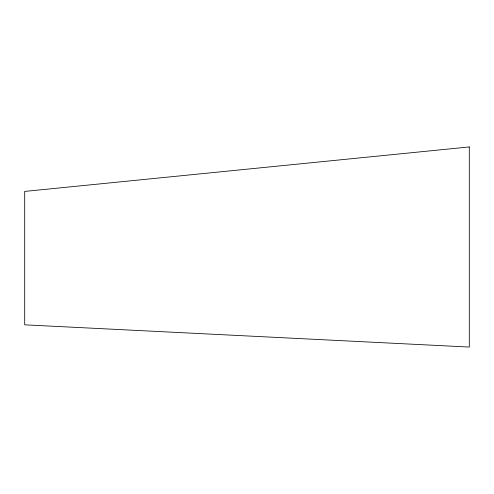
<?xml version="1.0" encoding="UTF-8"?>
<svg xmlns="http://www.w3.org/2000/svg" width="494" height="494" viewBox="0 0 494 494"><rect width="100%" height="100%" fill="white"/><g stroke="black" fill="none" stroke-linecap="round" stroke-linejoin="round"><path stroke-width="0.74" d="M469.3 146.94L24.7 191.419L24.7 324.83L469.3 347.06L469.3 146.94"/></g></svg>
